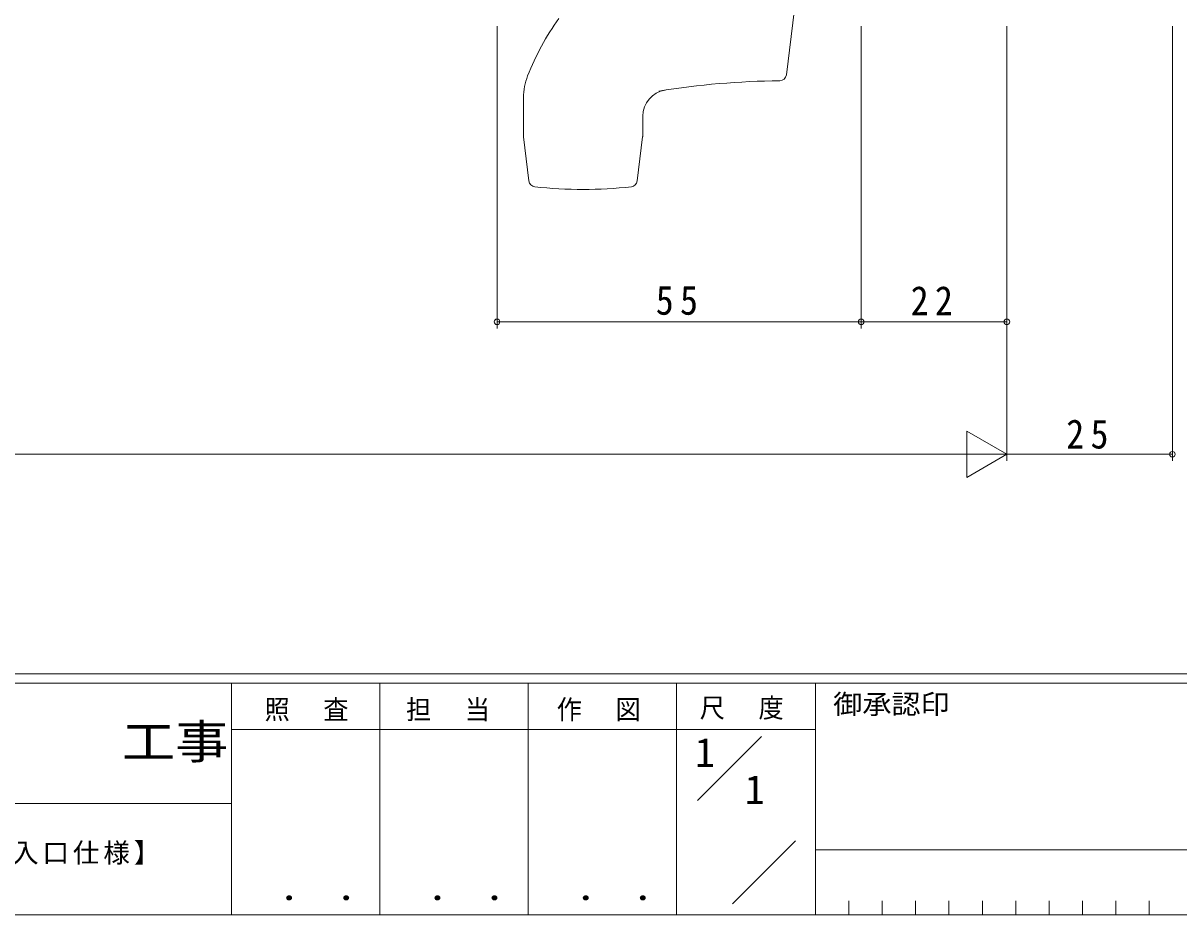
# Model space of a CAD drawing. Units: millimetres on the paper. Extents: x -420 to 373, y -297 to 267.
# Drawn here: x 66 to 240.6, y -297 to -162.4 of the extents above; entities that cross this region are included whole.
import ezdxf
from ezdxf.enums import TextEntityAlignment as Align

# ---------------------------------------------------------------- set-up
doc = ezdxf.new("R2010")
doc.units = ezdxf.units.MM
for name, color, linetype, lineweight in [('0-1_YKK_ZWAK', 7, 'Continuous', 9), ('0-5_YKK_13', 4, 'Continuous', 9), ('0-7_YKK_D', 6, 'Continuous', 9)]:
    doc.layers.add(name, color=color, linetype=linetype, lineweight=lineweight)
doc.layers.add('0-2_USER1', color=3, linetype='Continuous')
doc.styles.add('ＭＳ ゴシック', font='')
doc.styles.get('ＭＳ ゴシック').set_extended_font_data('MS Gothic')

msp = doc.modelspace()

# ---------------------------------------------------------------- linework, layer by layer
at = {"layer": '0-1_YKK_ZWAK'}
for p, q in [((352.3, -260.6), (-417.7, -260.6)), ((314.5, -262), (-417.7, -262)), ((97.5, -262), (97.5, -297)), ((119.9, -262), (119.9, -297)), ((142.3, -262), (142.3, -297)), ((164.7, -262), (164.7, -297)), ((185.7, -262), (185.7, -297)), ((165.684, -268.999), (97.5, -268.999)), ((165.684, -268.999), (185.7, -268.999)), ((167.87, -279.736), (177.564, -270.043)), ((-31.3, -280.199), (97.5, -280.199)), ((173.172, -295.345), (182.696, -285.821)), ((185.7, -287.2), (286.5, -287.2)), ((190.74, -294.9), (190.74, -297)), ((195.78, -294.9), (195.78, -297)), ((200.82, -294.9), (200.82, -297)), ((205.86, -294.9), (205.86, -297)), ((210.9, -294.9), (210.9, -297)), ((215.94, -294.9), (215.94, -297)), ((220.98, -294.9), (220.98, -297)), ((226.02, -294.9), (226.02, -297)), ((231.06, -294.9), (231.06, -297)), ((236.1, -294.9), (236.1, -297)), ((-417.7, -297), (314.5, -297))]:
    msp.add_line(p, q, dxfattribs=at)
at = {"layer": '0-5_YKK_13'}
for p, q in [((181.299, -170.182), (183.599, -151.456)), ((141.599, -179.395), (141.599, -173.609)), ((159.599, -179.395), (159.599, -176.414)), ((141.606, -179.517), (142.425, -186.189)), ((158.772, -186.189), (159.591, -179.517))]:
    msp.add_line(p, q, dxfattribs=at)
for centre, radius, start, end in [((179.444, -184.963), 40, 144.3228, 158.51498), ((150.599, -173.609), 9, 158.51498, 180), ((181.3, -291.056), 120, 90.47041, 99.23909), ((180.307, -170.06), 1, 270.47041, 353), ((163.599, -176.414), 4, 98.77765, 180), ((142.599, -179.395), 1, 180, 187), ((158.599, -179.395), 1, 353, 0), ((143.418, -186.067), 1, 187, 263.80104), ((157.779, -186.067), 1, 276.19894, 353), ((150.599, -119.956), 67.5, 263.80104, 276.19894)]:
    msp.add_arc(centre, radius, start, end, dxfattribs=at)
at = {"layer": '0-7_YKK_D'}
for p, q in [((137.601, -162.826), (137.601, -208.456)), ((192.601, -162.826), (192.601, -208.456)), ((192.601, -162.826), (192.601, -208.456)), ((214.601, -162.826), (214.601, -228.456)), ((214.601, -162.826), (214.601, -208.456)), ((214.601, -162.826), (214.601, -228.456)), ((239.601, -162.826), (239.601, -228.456)), ((137.601, -207.456), (192.601, -207.456)), ((192.601, -207.456), (214.601, -207.456)), ((208.538, -223.956), (208.538, -230.956)), ((214.601, -227.456), (208.538, -223.956)), ((207.601, -227.456), (-78.399, -227.456)), ((214.601, -227.456), (202.476, -227.456)), ((214.601, -227.456), (208.538, -230.956)), ((239.601, -227.456), (214.601, -227.456))]:
    msp.add_line(p, q, dxfattribs=at)
for centre in [(137.601, -207.456), (192.601, -207.456), (192.601, -207.456), (214.601, -207.456), (239.601, -227.456)]:
    msp.add_circle(centre, 0.425, dxfattribs=at)

# ---------------------------------------------------------------- texts
at = {"layer": '0-1_YKK_ZWAK', "style": 'ＭＳ ゴシック', "width": 1.1}
msp.add_text('御承認印', height=2.933, dxfattribs=at).set_placement((188.367, -267.533), align=Align.BOTTOM_LEFT)
at = {"layer": '0-1_YKK_ZWAK', "color": 2, "style": 'ＭＳ ゴシック', "width": 1.15}
msp.add_text('工事', height=5.132, dxfattribs=at).set_placement((80.931, -274.956), align=Align.BOTTOM_LEFT)
at = {"layer": '0-1_YKK_ZWAK', "color": 3, "style": 'ＭＳ ゴシック', "width": 1.15}
for p in [(101.955, -295.946), (124.355, -295.946), (146.755, -295.946)]:
    msp.add_text(' ． ．', height=3.666, dxfattribs=at).set_placement(p, align=Align.BOTTOM_LEFT)
at = {"layer": '0-1_YKK_ZWAK', "char_height": 2.933, "attachment_point": 7, "style": 'ＭＳ ゴシック'}
for s, insert in [('\\T1.17;\\W0.95;照\\~\\~査', (102.489, -267.78)), ('\\T1.17;\\W0.95;担\\~\\~当', (123.855, -267.78)), ('\\T1.17;\\W0.95;作\\~\\~図', (146.62, -267.762)), ('\\T1.17;\\W0.95;尺\\~\\~度', (168.212, -267.537))]:
    msp.add_mtext(s, dxfattribs=dict(at, insert=insert))
at = {"layer": '0-2_USER1', "style": 'ＭＳ ゴシック'}
for p in [(167.5, -275.999), (175.033, -281.599)]:
    msp.add_text('1', height=4.399, dxfattribs=at).set_placement(p, align=Align.BOTTOM_LEFT)
at = {"layer": '0-2_USER1', "color": 7, "insert": (-27.629, -289.449), "char_height": 2.933, "attachment_point": 7, "style": 'ＭＳ ゴシック'}
msp.add_mtext('\\T1.15;EXIMA32\\~たてすべり出し窓【換気付非常用進入口仕様】\\~', dxfattribs=at)
at = {"layer": '0-7_YKK_D', "color": 3, "char_height": 4.399, "attachment_point": 7, "style": 'ＭＳ ゴシック'}
for s, insert in [('\\T1.36;\\W0.9;55', (161.581, -206.456)), ('\\T1.36;\\W0.9;22', (200.081, -206.456)), ('\\T1.36;\\W0.9;25', (223.581, -226.656))]:
    msp.add_mtext(s, dxfattribs=dict(at, insert=insert))

doc.saveas('drawing.dxf')
